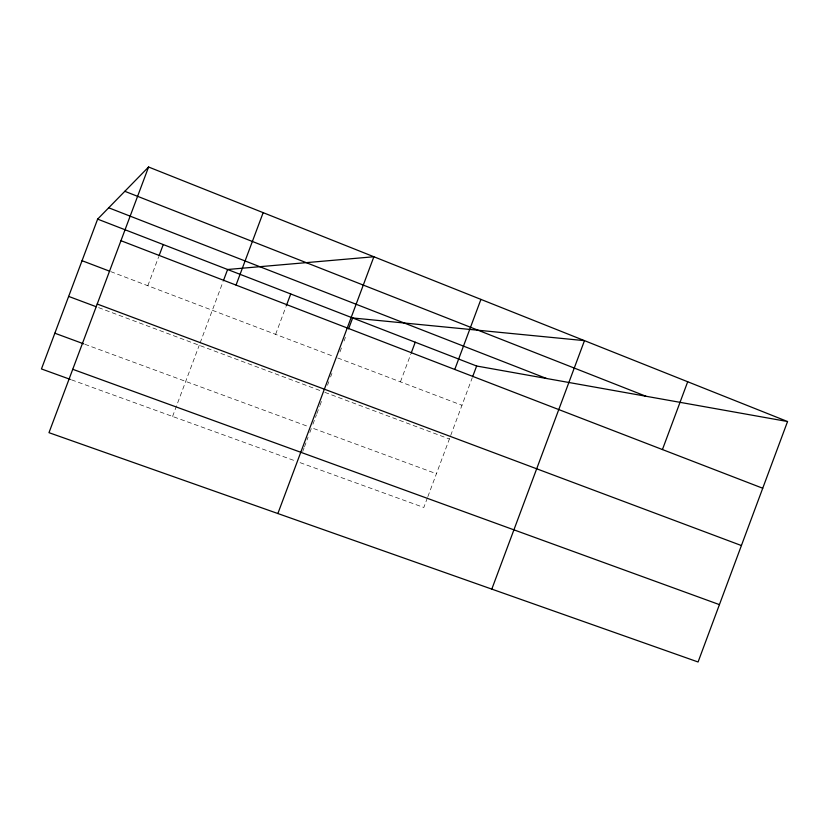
<?xml version="1.0" encoding="UTF-8"?>
<svg xmlns="http://www.w3.org/2000/svg" width="829" height="829" viewBox="0 0 829 829"><rect width="100%" height="100%" fill="white"/><g stroke="black" fill="none" stroke-linecap="round" stroke-linejoin="round"><path stroke-width="0.62" stroke-dasharray="4.14 3.11" d="M275.611 334.356L285.839 307.031M302.73 451.484L304.056 447.929M304.502 446.748L308.046 437.256M309.828 432.51L311.6 427.774L436.406 473.732M312.927 424.23L316.45 414.78M316.896 413.598L319.548 406.521M319.984 405.34L321.756 400.614M327.507 385.236L328.833 381.682M330.605 376.936L331.932 373.382M339.963 351.911L342.232 345.848M344.045 340.999L345.403 337.362M400.438 381.848L410.759 354.232M427.412 497.835L423.816 507.472L299.953 462.603M427.868 496.633L472.188 377.91M147.831 285.725L158.712 256.669M172.577 416.459L199.219 345.31M200.131 342.885L223.115 281.487M71.543 379.848L296.336 461.287M84.879 344.273L309.196 426.883M98.62 307.632L321.258 390.998M324.844 392.345L449.38 438.987M110.754 271.622L334.118 356.615M337.693 357.973L461.971 405.267"/><path stroke-width="1.24" d="M787.55 421.526L698.08 661.988L48.984 432.676L148.578 167.012L787.55 421.526L476.634 366.014L97.635 219.125L41.45 368.946L70.341 379.413M286.285 305.839L290.73 293.963M277.87 513.534L373.879 256.752L227.612 269.498L223.561 280.295M348.574 328.875L352.657 317.963L584.476 340.646L491.804 589.118M411.205 353.03L415.246 342.222M454.769 369.454L480.924 299.393M472.634 376.718L476.634 366.014M662.433 449.556L687.697 381.754M159.168 255.456L163.251 244.555M236.037 285.093L263.166 212.649M97.635 219.125L148.578 167.012M72.745 369.299L719.417 604.621M54.849 333.217L83.677 343.838M97.211 304.025L741.406 545.544M68.652 296.409L96.216 306.73M82.04 260.7L109.552 271.166M120.951 240.7L762.732 488.24M108.713 207.789L546.518 378.49M124.827 191.302L645.905 396.241"/></g></svg>
